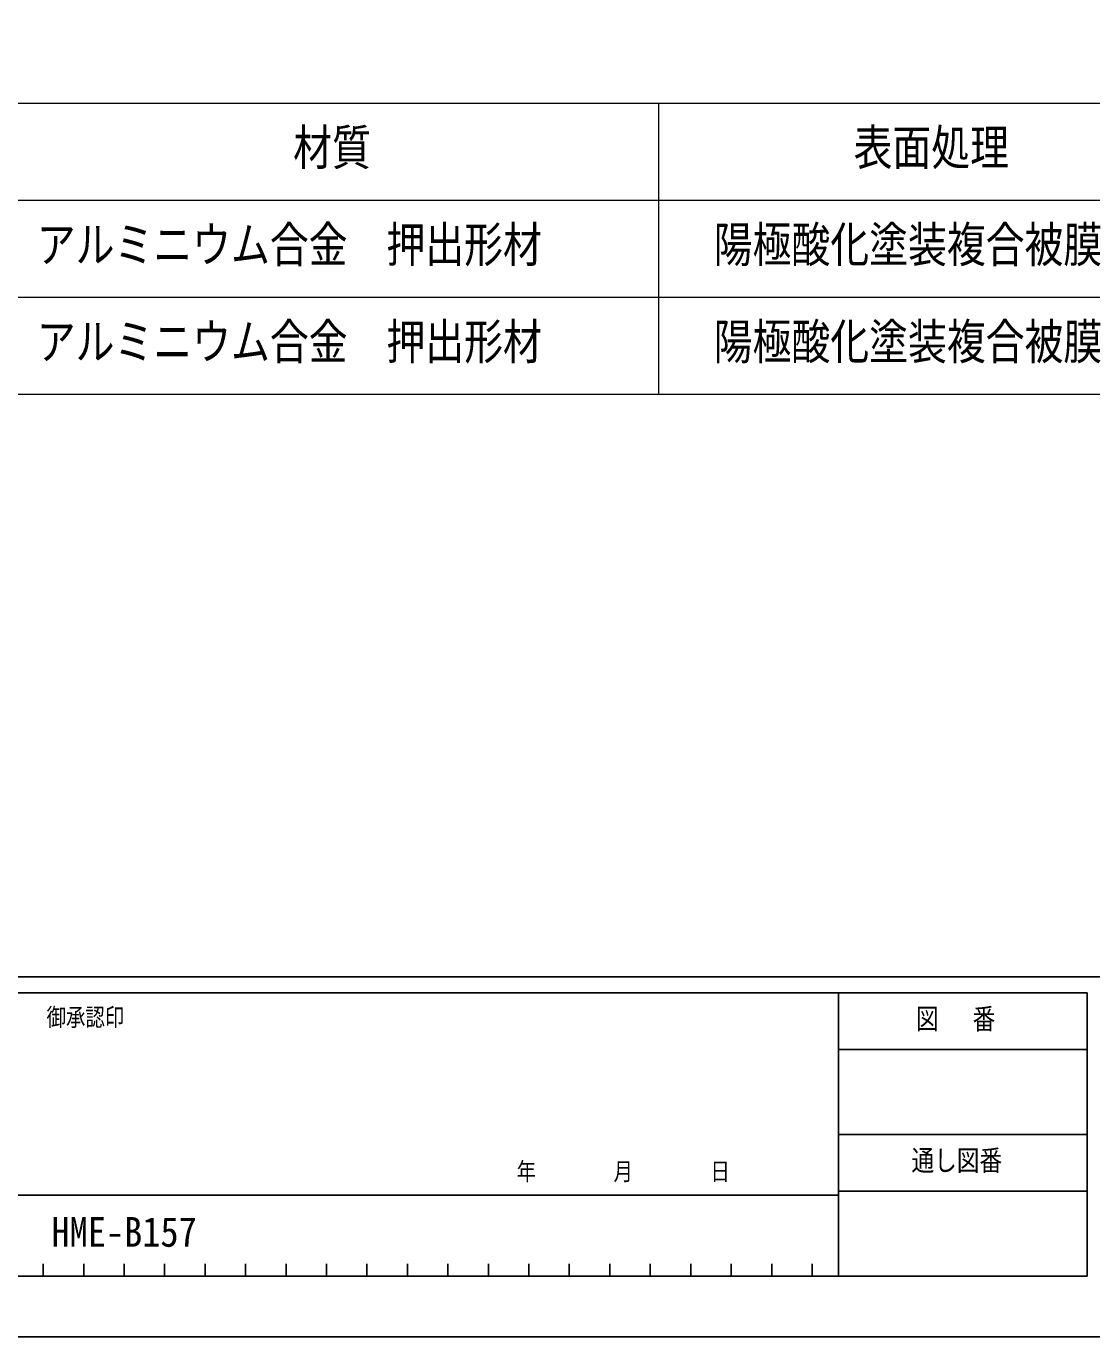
# Model space of a CAD drawing. Units: millimetres, scale not verified. Extents: x -4205 to 4205, y -2970 to 2970.
# Drawn here: x 2214 to 3531, y -2970 to -1350 of the extents above; entities that cross this region are included whole.
import ezdxf
from ezdxf.enums import TextEntityAlignment as Align

# ---------------------------------------------------------------- set-up
doc = ezdxf.new("R2010")
doc.units = ezdxf.units.MM
doc.header["$LTSCALE"] = 10
doc.layers.add('0-1_TABLE1', color=7, linetype='Continuous', lineweight=18)
doc.layers.add('0-2_USER1', color=3, linetype='Continuous')
doc.layers.add('0-5_YKK_ZWAK', color=7, linetype='Continuous')
doc.styles.add('ＭＳ ゴシック', font='')
doc.styles.get('ＭＳ ゴシック').set_extended_font_data('MS Gothic')

msp = doc.modelspace()

# ---------------------------------------------------------------- linework, layer by layer
at = {"layer": '0-1_TABLE1'}
for p, q in [((1595.02, -1445), (3695.02, -1445)), ((2995.02, -1445), (2995.02, -1805)), ((1595.02, -1565), (3695.02, -1565)), ((1595.02, -1685), (3695.02, -1685)), ((1595.02, -1805), (3695.02, -1805))]:
    msp.add_line(p, q, dxfattribs=at)
at = {"layer": '0-5_YKK_ZWAK'}
for p, q in [((3895.02, -2525), (-3904.98, -2525)), ((3217.52, -2545), (2185.02, -2545)), ((3217.52, -2545), (3217.52, -2895)), ((3525.02, -2545), (3217.52, -2545)), ((3525.02, -2545), (3525.02, -2895)), ((3217.52, -2615), (3525.02, -2615)), ((3217.52, -2720), (3525.02, -2720)), ((2185.02, -2795), (3217.52, -2795)), ((3525.02, -2790), (3217.52, -2790)), ((2235.02, -2880), (2235.02, -2895)), ((2285.02, -2880), (2285.02, -2895)), ((2335.02, -2880), (2335.02, -2895)), ((2385.02, -2880), (2385.02, -2895)), ((2435.02, -2880), (2435.02, -2895)), ((2485.02, -2880), (2485.02, -2895)), ((2535.02, -2880), (2535.02, -2895)), ((2585.02, -2880), (2585.02, -2895)), ((2635.02, -2880), (2635.02, -2895)), ((2685.02, -2880), (2685.02, -2895)), ((2735.02, -2880), (2735.02, -2895)), ((2785.02, -2880), (2785.02, -2895)), ((2835.02, -2880), (2835.02, -2895)), ((2885.02, -2880), (2885.02, -2895)), ((2935.02, -2880), (2935.02, -2895)), ((2985.02, -2880), (2985.02, -2895)), ((3035.02, -2880), (3035.02, -2895)), ((3085.02, -2880), (3085.02, -2895)), ((3135.02, -2880), (3135.02, -2895)), ((3185.02, -2880), (3185.02, -2895)), ((2185.02, -2895), (3217.52, -2895)), ((3217.52, -2895), (3525.02, -2895))]:
    msp.add_line(p, q, dxfattribs=at)
msp.add_lwpolyline([(-4205, -2970), (4205, -2970), (4205, 2970), (-4205, 2970)], close=True, dxfattribs=at)

# ---------------------------------------------------------------- texts
at = {"layer": '0-1_TABLE1', "style": 'ＭＳ ゴシック', "width": 0.8}
for s, p in [('材質', (2543.82, -1535)), ('表面処理', (3236.22, -1535)), ('アルミニウム合金\u3000押出形材', (2227.02, -1655)), ('陽極酸化塗装複合被膜', (3063.42, -1655)), ('アルミニウム合金\u3000押出形材', (2227.02, -1775)), ('陽極酸化塗装複合被膜', (3063.42, -1775))]:
    msp.add_text(s, height=43.99, dxfattribs=at).set_placement(p, align=Align.BOTTOM_LEFT)
at = {"layer": '0-2_USER1', "style": 'ＭＳ ゴシック', "width": 0.9}
msp.add_text('HME-B157', height=36.66, dxfattribs=at).set_placement((2245.11, -2869.7), align=Align.BOTTOM_LEFT)
at = {"layer": '0-5_YKK_ZWAK', "style": 'ＭＳ ゴシック', "width": 0.8}
for s, height, p in [('御承認印', 21.99, (2239.14, -2592.5)), ('図\u3000 番', 25.66, (3313.4, -2597.5)), ('通し図番', 25.66, (3307.8, -2772.5)), ('年        月        日', 21.99, (2819.91, -2783.21))]:
    msp.add_text(s, height=height, dxfattribs=at).set_placement(p, align=Align.BOTTOM_LEFT)

doc.saveas('drawing.dxf')
